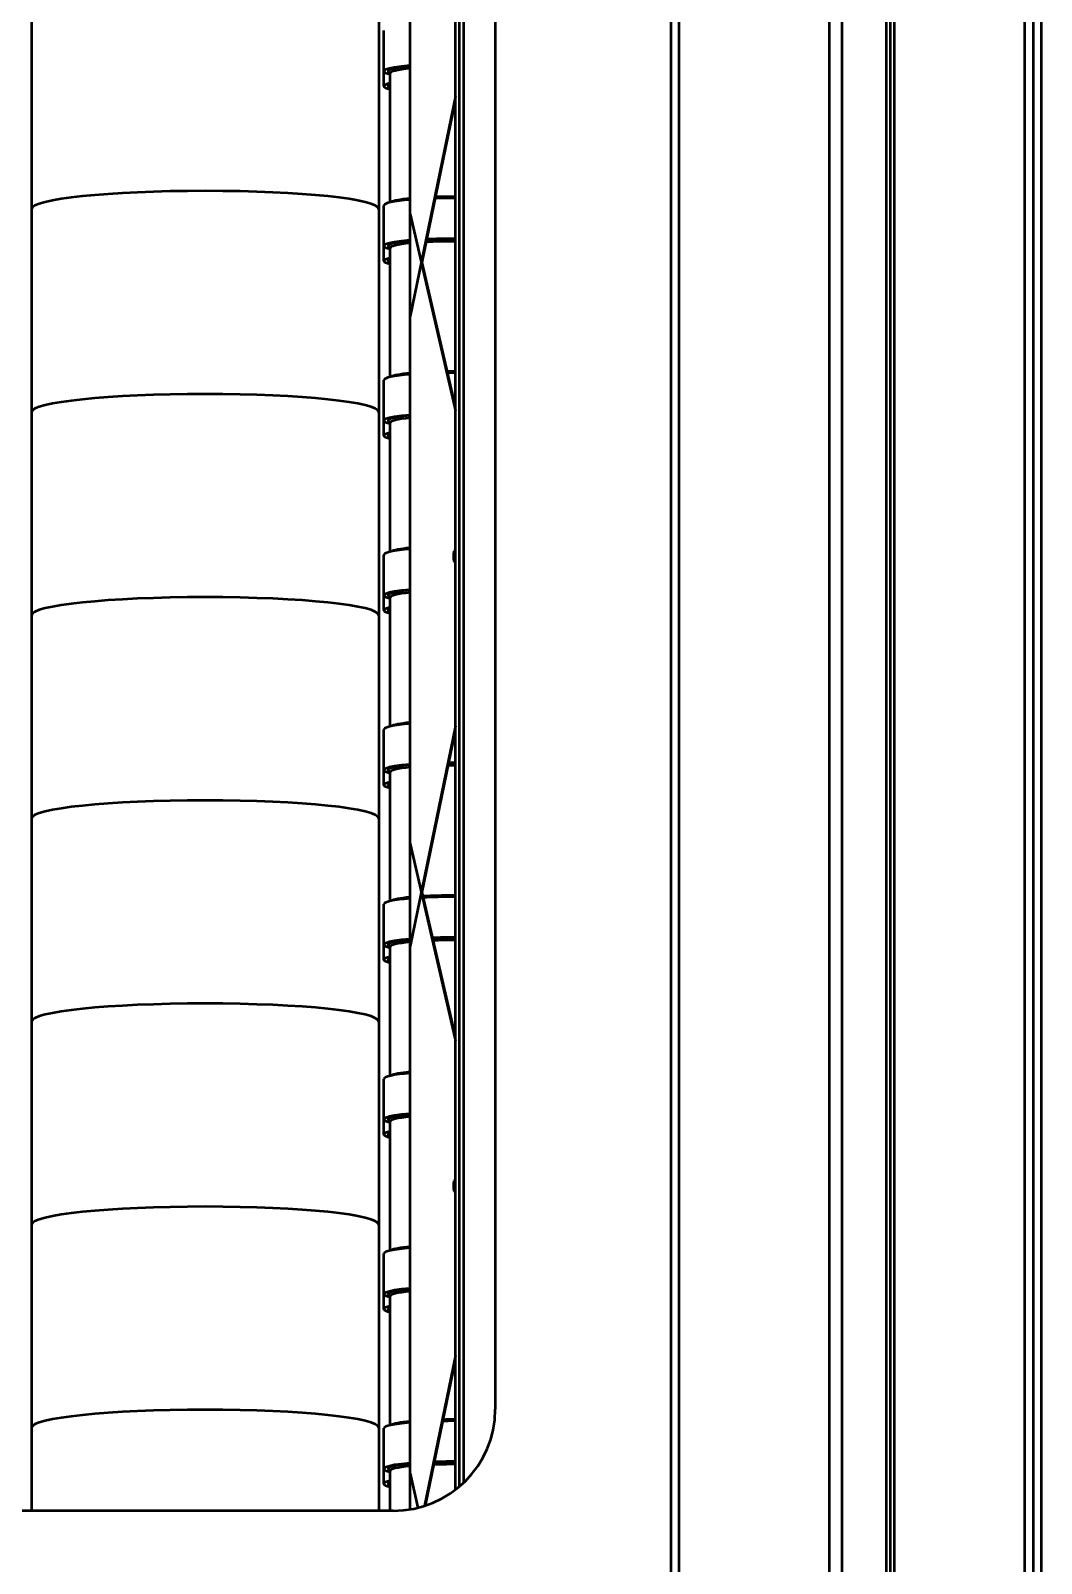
# Model space of a CAD drawing. Header units: millimetres. Extents: x 4915 to 15267, y 4787 to 10268.
# Drawn here: x 9588 to 10082, y 6570 to 7321 of the extents above; entities that cross this region are included whole.
import ezdxf

# ---------------------------------------------------------------- set-up
doc = ezdxf.new("R2010")
doc.units = ezdxf.units.MM
doc.layers.add('外形線', color=7, linetype='Continuous', lineweight=50)

msp = doc.modelspace()

# ---------------------------------------------------------------- linework, layer by layer
at = {"layer": '外形線'}
for p, q in [((9978.71, 5261.87), (9978.71, 7935.67)), ((9984.71, 7935.04), (9984.71, 5261.87)), ((10006.41, 7868.6), (10006.41, 5198.31)), ((10008.41, 7868.6), (10008.41, 5198.31)), ((10010.41, 7865.88), (10010.41, 5195.59)), ((10074.41, 5195.59), (10074.41, 7865.88)), ((10078.41, 7865.46), (10078.41, 5195.17)), ((10082.41, 7863.79), (10082.41, 5211.97)), ((9901.21, 5331.93), (9901.21, 7710.82)), ((9905.21, 5331.51), (9905.21, 7710.41)), ((9795.71, 6606.29), (9795.71, 7579.96)), ((9797.71, 6607.9), (9797.71, 7578.34)), ((9799.71, 7576.54), (9799.71, 6609.7)), ((9773.51, 7180.81), (9773.51, 7539.1)), ((9815.21, 7540.76), (9815.21, 6645.69)), ((9588.22, 7332.72), (9588.22, 7233.27)), ((9758.22, 7332.72), (9758.22, 7233.27)), ((9760.71, 7300.75), (9760.71, 7320.64)), ((9588.21, 7315.16), (9588.21, 7215.71)), ((9760.71, 7293.43), (9760.71, 7300.75)), ((9763.71, 7236.57), (9763.71, 7299.75)), ((9795.71, 7288.64), (9773.51, 7180.81)), ((9779.41, 7207.19), (9795.71, 7286.37)), ((9760.71, 7215.22), (9760.71, 7235.11)), ((9588.22, 7233.27), (9588.22, 7133.82)), ((9758.22, 7233.27), (9758.22, 7133.82)), ((9773.51, 7230.8), (9795.71, 7134.45)), ((9773.51, 6872.5), (9773.51, 7230.8)), ((9588.21, 7215.71), (9588.21, 7116.26)), ((9760.71, 7207.9), (9760.71, 7215.22)), ((9763.71, 7151.04), (9763.71, 7214.23)), ((9795.71, 7136.44), (9779.41, 7207.19)), ((9760.71, 7129.69), (9760.71, 7149.58)), ((9588.22, 7133.82), (9588.22, 7034.37)), ((9758.22, 7133.82), (9758.22, 7034.37)), ((9760.71, 7122.37), (9760.71, 7129.69)), ((9763.71, 7065.51), (9763.71, 7128.7)), ((9588.21, 7116.26), (9588.21, 7016.81)), ((9760.71, 7044.16), (9760.71, 7064.05)), ((9795.71, 7065.99), (9794.92, 7065.79)), ((9794.92, 7060.79), (9795.71, 7061)), ((9760.71, 7036.85), (9760.71, 7044.16)), ((9763.71, 6979.98), (9763.71, 7043.17)), ((9588.22, 7034.37), (9588.22, 6934.91)), ((9758.22, 7034.37), (9758.22, 6934.91)), ((9760.71, 6958.63), (9760.71, 6978.52)), ((9795.71, 6980.34), (9773.51, 6872.5)), ((9779.41, 6898.89), (9795.71, 6978.07)), ((9760.71, 6951.32), (9760.71, 6958.63)), ((9763.71, 6894.45), (9763.71, 6957.64)), ((9588.22, 6934.91), (9588.22, 6835.46)), ((9758.22, 6934.91), (9758.22, 6835.46)), ((9773.51, 6922.5), (9795.71, 6826.15)), ((9773.51, 6596.66), (9773.51, 6922.5)), ((9795.71, 6828.14), (9779.41, 6898.89)), ((9760.71, 6873.1), (9760.71, 6893)), ((9760.71, 6865.79), (9760.71, 6873.1)), ((9763.71, 6808.93), (9763.71, 6872.11)), ((9588.22, 6835.46), (9588.22, 6736.01)), ((9758.22, 6835.46), (9758.22, 6736.01)), ((9760.71, 6787.58), (9760.71, 6807.47)), ((9760.71, 6780.26), (9760.71, 6787.58)), ((9763.71, 6723.4), (9763.71, 6786.58)), ((9795.71, 6757.69), (9794.92, 6757.48)), ((9794.92, 6752.49), (9795.71, 6752.7)), ((9588.22, 6736.01), (9588.22, 6636.56)), ((9758.22, 6736.01), (9758.22, 6636.56)), ((9760.71, 6702.05), (9760.71, 6721.94)), ((9760.71, 6694.73), (9760.71, 6702.05)), ((9763.71, 6637.87), (9763.71, 6701.05)), ((9795.71, 6672.04), (9780.54, 6598.36)), ((9781.05, 6598.52), (9795.71, 6669.77)), ((9588.22, 6636.56), (9588.22, 6595.97)), ((9758.22, 6636.56), (9758.22, 6595.97)), ((9760.71, 6616.52), (9760.71, 6636.41)), ((9588.21, 6619), (9588.21, 6595.97)), ((9760.71, 6609.2), (9760.71, 6616.52)), ((9763.71, 6595.97), (9763.71, 6615.52)), ((9773.51, 6614.19), (9777.37, 6597.46)), ((9773.51, 6596.66), (9773.51, 6614.19)), ((9765.21, 6595.97), (9263.21, 6595.97))]:
    msp.add_line(p, q, dxfattribs=at).dxf.unprotected_set("ltscale", 0)
for points in [[(9763.71, 7299.75), (9763.71, 7299.78), (9763.71, 7299.81), (9763.71, 7299.83), (9763.71, 7299.86), (9763.7, 7299.88), (9763.7, 7299.9), (9763.69, 7299.92), (9763.68, 7299.95), (9763.68, 7299.96), (9763.67, 7299.98), (9763.66, 7300), (9763.65, 7300.02), (9763.65, 7300.03), (9763.64, 7300.05), (9763.63, 7300.06), (9763.63, 7300.07), (9763.62, 7300.08), (9763.61, 7300.09), (9763.61, 7300.1), (9763.6, 7300.1), (9763.6, 7300.11), (9763.6, 7300.11), (9763.59, 7300.11), (9763.59, 7300.11)], [(9763.71, 7292.44), (9763.71, 7292.46), (9763.71, 7292.49), (9763.71, 7292.52), (9763.71, 7292.54), (9763.7, 7292.56), (9763.7, 7292.59), (9763.69, 7292.61), (9763.68, 7292.63), (9763.68, 7292.65), (9763.67, 7292.67), (9763.66, 7292.68), (9763.65, 7292.7), (9763.65, 7292.71), (9763.64, 7292.73), (9763.63, 7292.74), (9763.63, 7292.75), (9763.62, 7292.76), (9763.61, 7292.77), (9763.61, 7292.78), (9763.6, 7292.79), (9763.6, 7292.79), (9763.6, 7292.79), (9763.59, 7292.8), (9763.59, 7292.8)], [(9763.71, 7214.23), (9763.71, 7214.25), (9763.71, 7214.28), (9763.71, 7214.3), (9763.71, 7214.33), (9763.7, 7214.35), (9763.7, 7214.37), (9763.69, 7214.4), (9763.68, 7214.42), (9763.68, 7214.44), (9763.67, 7214.45), (9763.66, 7214.47), (9763.65, 7214.49), (9763.65, 7214.5), (9763.64, 7214.52), (9763.63, 7214.53), (9763.63, 7214.54), (9763.62, 7214.55), (9763.61, 7214.56), (9763.61, 7214.57), (9763.6, 7214.57), (9763.6, 7214.58), (9763.6, 7214.58), (9763.59, 7214.58), (9763.59, 7214.58)], [(9763.71, 7206.91), (9763.71, 7206.94), (9763.71, 7206.96), (9763.71, 7206.99), (9763.71, 7207.01), (9763.7, 7207.03), (9763.7, 7207.06), (9763.69, 7207.08), (9763.68, 7207.1), (9763.68, 7207.12), (9763.67, 7207.14), (9763.66, 7207.15), (9763.65, 7207.17), (9763.65, 7207.19), (9763.64, 7207.2), (9763.63, 7207.21), (9763.63, 7207.22), (9763.62, 7207.23), (9763.61, 7207.24), (9763.61, 7207.25), (9763.6, 7207.26), (9763.6, 7207.26), (9763.6, 7207.27), (9763.59, 7207.27), (9763.59, 7207.27)], [(9763.71, 7128.7), (9763.71, 7128.72), (9763.71, 7128.75), (9763.71, 7128.78), (9763.71, 7128.8), (9763.7, 7128.82), (9763.7, 7128.85), (9763.69, 7128.87), (9763.68, 7128.89), (9763.68, 7128.91), (9763.67, 7128.93), (9763.66, 7128.94), (9763.65, 7128.96), (9763.65, 7128.97), (9763.64, 7128.99), (9763.63, 7129), (9763.63, 7129.01), (9763.62, 7129.02), (9763.61, 7129.03), (9763.61, 7129.04), (9763.6, 7129.04), (9763.6, 7129.05), (9763.6, 7129.05), (9763.59, 7129.06), (9763.59, 7129.06)], [(9763.71, 7121.38), (9763.71, 7121.41), (9763.71, 7121.43), (9763.71, 7121.46), (9763.71, 7121.48), (9763.7, 7121.51), (9763.7, 7121.53), (9763.69, 7121.55), (9763.68, 7121.57), (9763.68, 7121.59), (9763.67, 7121.61), (9763.66, 7121.63), (9763.65, 7121.64), (9763.65, 7121.66), (9763.64, 7121.67), (9763.63, 7121.68), (9763.63, 7121.69), (9763.62, 7121.7), (9763.61, 7121.71), (9763.61, 7121.72), (9763.6, 7121.73), (9763.6, 7121.73), (9763.6, 7121.74), (9763.59, 7121.74), (9763.59, 7121.74)], [(9795.71, 7060.56), (9795.68, 7060.58), (9795.65, 7060.59), (9795.61, 7060.6), (9795.58, 7060.62), (9795.54, 7060.63), (9795.51, 7060.64), (9795.48, 7060.65), (9795.44, 7060.66), (9795.41, 7060.67), (9795.38, 7060.68), (9795.34, 7060.69), (9795.31, 7060.7), (9795.28, 7060.71), (9795.25, 7060.72), (9795.21, 7060.73), (9795.18, 7060.74), (9795.15, 7060.75), (9795.11, 7060.75), (9795.08, 7060.76), (9795.05, 7060.77), (9795.02, 7060.77), (9794.98, 7060.78), (9794.95, 7060.79), (9794.92, 7060.79)], [(9763.71, 7043.17), (9763.71, 7043.19), (9763.71, 7043.22), (9763.71, 7043.25), (9763.71, 7043.27), (9763.7, 7043.29), (9763.7, 7043.32), (9763.69, 7043.34), (9763.68, 7043.36), (9763.68, 7043.38), (9763.67, 7043.4), (9763.66, 7043.41), (9763.65, 7043.43), (9763.65, 7043.45), (9763.64, 7043.46), (9763.63, 7043.47), (9763.63, 7043.48), (9763.62, 7043.49), (9763.61, 7043.5), (9763.61, 7043.51), (9763.6, 7043.52), (9763.6, 7043.52), (9763.6, 7043.52), (9763.59, 7043.53), (9763.59, 7043.53)], [(9763.71, 7035.85), (9763.71, 7035.88), (9763.71, 7035.9), (9763.71, 7035.93), (9763.71, 7035.95), (9763.7, 7035.98), (9763.7, 7036), (9763.69, 7036.02), (9763.68, 7036.04), (9763.68, 7036.06), (9763.67, 7036.08), (9763.66, 7036.1), (9763.65, 7036.11), (9763.65, 7036.13), (9763.64, 7036.14), (9763.63, 7036.15), (9763.63, 7036.17), (9763.62, 7036.18), (9763.61, 7036.19), (9763.61, 7036.19), (9763.6, 7036.2), (9763.6, 7036.2), (9763.6, 7036.21), (9763.59, 7036.21), (9763.59, 7036.21)], [(9763.71, 6957.64), (9763.71, 6957.67), (9763.71, 6957.69), (9763.71, 6957.72), (9763.71, 6957.74), (9763.7, 6957.77), (9763.7, 6957.79), (9763.69, 6957.81), (9763.68, 6957.83), (9763.68, 6957.85), (9763.67, 6957.87), (9763.66, 6957.89), (9763.65, 6957.9), (9763.65, 6957.92), (9763.64, 6957.93), (9763.63, 6957.94), (9763.63, 6957.95), (9763.62, 6957.96), (9763.61, 6957.97), (9763.61, 6957.98), (9763.6, 6957.99), (9763.6, 6957.99), (9763.6, 6958), (9763.59, 6958), (9763.59, 6958)], [(9763.71, 6950.32), (9763.71, 6950.35), (9763.71, 6950.38), (9763.71, 6950.4), (9763.71, 6950.42), (9763.7, 6950.45), (9763.7, 6950.47), (9763.69, 6950.49), (9763.68, 6950.51), (9763.68, 6950.53), (9763.67, 6950.55), (9763.66, 6950.57), (9763.65, 6950.58), (9763.65, 6950.6), (9763.64, 6950.61), (9763.63, 6950.63), (9763.63, 6950.64), (9763.62, 6950.65), (9763.61, 6950.66), (9763.61, 6950.66), (9763.6, 6950.67), (9763.6, 6950.67), (9763.6, 6950.68), (9763.59, 6950.68), (9763.59, 6950.68)], [(9763.71, 6872.11), (9763.71, 6872.14), (9763.71, 6872.16), (9763.71, 6872.19), (9763.71, 6872.21), (9763.7, 6872.24), (9763.7, 6872.26), (9763.69, 6872.28), (9763.68, 6872.3), (9763.68, 6872.32), (9763.67, 6872.34), (9763.66, 6872.36), (9763.65, 6872.37), (9763.65, 6872.39), (9763.64, 6872.4), (9763.63, 6872.41), (9763.63, 6872.43), (9763.62, 6872.44), (9763.61, 6872.44), (9763.61, 6872.45), (9763.6, 6872.46), (9763.6, 6872.46), (9763.6, 6872.47), (9763.59, 6872.47), (9763.59, 6872.47)], [(9763.71, 6864.79), (9763.71, 6864.82), (9763.71, 6864.85), (9763.71, 6864.87), (9763.71, 6864.9), (9763.7, 6864.92), (9763.7, 6864.94), (9763.69, 6864.96), (9763.68, 6864.98), (9763.68, 6865), (9763.67, 6865.02), (9763.66, 6865.04), (9763.65, 6865.06), (9763.65, 6865.07), (9763.64, 6865.08), (9763.63, 6865.1), (9763.63, 6865.11), (9763.62, 6865.12), (9763.61, 6865.13), (9763.61, 6865.13), (9763.6, 6865.14), (9763.6, 6865.15), (9763.6, 6865.15), (9763.59, 6865.15), (9763.59, 6865.15)], [(9763.71, 6786.58), (9763.71, 6786.61), (9763.71, 6786.63), (9763.71, 6786.66), (9763.71, 6786.68), (9763.7, 6786.71), (9763.7, 6786.73), (9763.69, 6786.75), (9763.68, 6786.77), (9763.68, 6786.79), (9763.67, 6786.81), (9763.66, 6786.83), (9763.65, 6786.84), (9763.65, 6786.86), (9763.64, 6786.87), (9763.63, 6786.88), (9763.63, 6786.9), (9763.62, 6786.91), (9763.61, 6786.92), (9763.61, 6786.92), (9763.6, 6786.93), (9763.6, 6786.93), (9763.6, 6786.94), (9763.59, 6786.94), (9763.59, 6786.94)], [(9763.71, 6779.26), (9763.71, 6779.29), (9763.71, 6779.32), (9763.71, 6779.34), (9763.71, 6779.37), (9763.7, 6779.39), (9763.7, 6779.41), (9763.69, 6779.43), (9763.68, 6779.46), (9763.68, 6779.47), (9763.67, 6779.49), (9763.66, 6779.51), (9763.65, 6779.53), (9763.65, 6779.54), (9763.64, 6779.56), (9763.63, 6779.57), (9763.63, 6779.58), (9763.62, 6779.59), (9763.61, 6779.6), (9763.61, 6779.61), (9763.6, 6779.61), (9763.6, 6779.62), (9763.6, 6779.62), (9763.59, 6779.62), (9763.59, 6779.62)], [(9795.71, 6752.26), (9795.68, 6752.27), (9795.65, 6752.29), (9795.61, 6752.3), (9795.58, 6752.31), (9795.54, 6752.33), (9795.51, 6752.34), (9795.48, 6752.35), (9795.44, 6752.36), (9795.41, 6752.37), (9795.38, 6752.38), (9795.34, 6752.39), (9795.31, 6752.4), (9795.28, 6752.41), (9795.25, 6752.42), (9795.21, 6752.43), (9795.18, 6752.44), (9795.15, 6752.44), (9795.11, 6752.45), (9795.08, 6752.46), (9795.05, 6752.47), (9795.02, 6752.47), (9794.98, 6752.48), (9794.95, 6752.48), (9794.92, 6752.49)], [(9763.71, 6701.05), (9763.71, 6701.08), (9763.71, 6701.11), (9763.71, 6701.13), (9763.71, 6701.16), (9763.7, 6701.18), (9763.7, 6701.2), (9763.69, 6701.22), (9763.68, 6701.24), (9763.68, 6701.26), (9763.67, 6701.28), (9763.66, 6701.3), (9763.65, 6701.31), (9763.65, 6701.33), (9763.64, 6701.34), (9763.63, 6701.36), (9763.63, 6701.37), (9763.62, 6701.38), (9763.61, 6701.39), (9763.61, 6701.39), (9763.6, 6701.4), (9763.6, 6701.41), (9763.6, 6701.41), (9763.59, 6701.41), (9763.59, 6701.41)], [(9763.71, 6693.74), (9763.71, 6693.76), (9763.71, 6693.79), (9763.71, 6693.81), (9763.71, 6693.84), (9763.7, 6693.86), (9763.7, 6693.88), (9763.69, 6693.91), (9763.68, 6693.93), (9763.68, 6693.95), (9763.67, 6693.96), (9763.66, 6693.98), (9763.65, 6694), (9763.65, 6694.01), (9763.64, 6694.03), (9763.63, 6694.04), (9763.63, 6694.05), (9763.62, 6694.06), (9763.61, 6694.07), (9763.61, 6694.08), (9763.6, 6694.08), (9763.6, 6694.09), (9763.6, 6694.09), (9763.59, 6694.09), (9763.59, 6694.09)], [(9763.71, 6615.52), (9763.71, 6615.55), (9763.71, 6615.58), (9763.71, 6615.6), (9763.71, 6615.63), (9763.7, 6615.65), (9763.7, 6615.67), (9763.69, 6615.69), (9763.68, 6615.71), (9763.68, 6615.73), (9763.67, 6615.75), (9763.66, 6615.77), (9763.65, 6615.79), (9763.65, 6615.8), (9763.64, 6615.81), (9763.63, 6615.83), (9763.63, 6615.84), (9763.62, 6615.85), (9763.61, 6615.86), (9763.61, 6615.87), (9763.6, 6615.87), (9763.6, 6615.88), (9763.6, 6615.88), (9763.59, 6615.88), (9763.59, 6615.88)], [(9763.71, 6608.21), (9763.71, 6608.23), (9763.71, 6608.26), (9763.71, 6608.29), (9763.71, 6608.31), (9763.7, 6608.33), (9763.7, 6608.36), (9763.69, 6608.38), (9763.68, 6608.4), (9763.68, 6608.42), (9763.67, 6608.44), (9763.66, 6608.45), (9763.65, 6608.47), (9763.65, 6608.48), (9763.64, 6608.5), (9763.63, 6608.51), (9763.63, 6608.52), (9763.62, 6608.53), (9763.61, 6608.54), (9763.61, 6608.55), (9763.6, 6608.55), (9763.6, 6608.56), (9763.6, 6608.56), (9763.59, 6608.57), (9763.59, 6608.57)]]:
    msp.add_lwpolyline(points, dxfattribs=at).dxf.unprotected_set("ltscale", 0)
for centre, major_axis, ratio, start_param, end_param in [((9673.21, 7315.16), (-85, 0), 0.104528, 6.27156, 6.283185), ((9794.71, 7300.75), (-34, 0), 0.104528, 5.38572, 6.706421), ((9794.71, 7300.75), (-32, 0), 0.104528, 5.436631, 6.530775), ((9794.71, 7299.75), (-31, 0), 0.104528, 5.46554, 6.283185), ((9794.71, 7293.43), (-34, 0), 0.104528, 5.859949, 6.706421), ((9794.71, 7293.43), (-32, 0), 0.104528, 6.03253, 6.530775), ((9673.22, 7233.27), (-85, 0), 0.104528, 3.141593, 6.283185), ((9673.22, 7233.27), (-85, 0), 0.104528, 3.141593, 6.283185), ((9794.71, 7235.11), (-34, 0), 0.104528, 5.38572, 6.283185), ((9794.71, 7236.1), (-31, 0), 0.104528, 5.46554, 6.105134), ((9794.71, 7235.11), (34, 0), 0.104528, 1.570796, 1.834046), ((9794.71, 7236.1), (-31, 0), 0.104528, 4.712389, 4.997156), ((9794.71, 7236.1), (-31, 0), 0.104528, 4.680125, 4.712389), ((9794.71, 7235.11), (34, 0), 0.104528, 1.54138, 1.570796), ((9794.71, 7215.22), (34, 0), 0.104528, 1.570796, 1.962272), ((9794.71, 7215.22), (34, 0), 0.104528, 1.54138, 1.570796), ((9673.21, 7215.71), (-85, 0), 0.104528, 6.27156, 6.283185), ((9673.21, 7215.71), (-85, 0), 0.104528, 6.27156, 6.283185), ((9794.71, 7215.22), (-34, 0), 0.104528, 5.38572, 6.706421), ((9794.71, 7215.22), (-32, 0), 0.104528, 5.436631, 6.530775), ((9794.71, 7214.23), (-31, 0), 0.104528, 5.46554, 6.283185), ((9794.71, 7214.23), (31, 0), 0.104528, 1.570796, 2.012461), ((9794.71, 7215.22), (-32, 0), 0.104528, 4.712389, 5.131422), ((9794.71, 7215.22), (-32, 0), 0.104528, 4.681134, 4.712389), ((9794.71, 7214.23), (31, 0), 0.104528, 1.538533, 1.570796), ((9794.71, 7207.9), (-34, 0), 0.104528, 5.859949, 6.706421), ((9794.71, 7207.9), (-32, 0), 0.104528, 6.03253, 6.530775), ((9794.71, 7149.58), (-34, 0), 0.104528, 5.38572, 6.283185), ((9794.71, 7150.58), (-31, 0), 0.104528, 5.46554, 6.105134), ((9794.71, 7150.58), (-31, 0), 0.104528, 4.712389, 4.80933), ((9794.71, 7149.58), (34, 0), 0.104528, 1.570796, 1.654547), ((9794.71, 7150.58), (-31, 0), 0.104528, 4.680125, 4.712389), ((9794.71, 7149.58), (34, 0), 0.104528, 1.54138, 1.570796), ((9673.22, 7133.82), (-85, 0), 0.104528, 3.141593, 6.283185), ((9673.22, 7133.82), (-85, 0), 0.104528, 3.141593, 6.283185), ((9794.71, 7129.69), (-34, 0), 0.104528, 5.38572, 6.706421), ((9794.71, 7129.69), (-32, 0), 0.104528, 5.436631, 6.530775), ((9794.71, 7128.7), (-31, 0), 0.104528, 5.46554, 6.283185), ((9794.71, 7122.37), (-34, 0), 0.104528, 5.859949, 6.706421), ((9794.71, 7122.37), (-32, 0), 0.104528, 6.03253, 6.530775), ((9673.21, 7116.26), (-85, 0), 0.104528, 6.27156, 6.283185), ((9673.21, 7116.26), (-85, 0), 0.104528, 6.27156, 6.283185), ((9794.71, 7064.05), (-34, 0), 0.104528, 5.38572, 6.283185), ((9794.71, 7065.05), (-31, 0), 0.104528, 5.46554, 6.105134), ((9815.42, 7062.42), (5.57, -21.54), 0.922105, 4.325779, 4.55192), ((9794.71, 7044.16), (-34, 0), 0.104528, 5.38572, 6.706421), ((9794.71, 7044.16), (-32, 0), 0.104528, 5.436631, 6.530775), ((9673.22, 7034.37), (-85, 0), 0.104528, 3.141593, 6.283185), ((9673.22, 7034.37), (-85, 0), 0.104528, 3.141593, 6.283185), ((9794.71, 7043.17), (-31, 0), 0.104528, 5.46554, 6.283185), ((9794.71, 7036.85), (-34, 0), 0.104528, 5.859949, 6.706421), ((9794.71, 7036.85), (-32, 0), 0.104528, 6.03253, 6.530775), ((9673.21, 7016.81), (-85, 0), 0.104528, 6.27156, 6.294811), ((9794.71, 6978.52), (-34, 0), 0.104528, 5.38572, 6.283185), ((9794.71, 6979.52), (-31, 0), 0.104528, 5.46554, 6.105134), ((9794.71, 6958.63), (-34, 0), 0.104528, 5.38572, 6.706421), ((9794.71, 6958.63), (-32, 0), 0.104528, 5.436631, 6.530775), ((9794.71, 6957.64), (-31, 0), 0.104528, 5.46554, 6.283185), ((9794.71, 6957.64), (31, 0), 0.104528, 1.570796, 1.652874), ((9794.71, 6958.63), (-32, 0), 0.104528, 4.712389, 4.784791), ((9794.71, 6958.63), (34, 0), 0.104528, 1.570796, 1.637659), ((9794.71, 6958.63), (34, 0), 0.104528, 1.54138, 1.570796), ((9794.71, 6958.63), (-32, 0), 0.104528, 4.681134, 4.712389), ((9794.71, 6957.64), (31, 0), 0.104528, 1.538533, 1.570796), ((9794.71, 6951.32), (-34, 0), 0.104528, 5.859949, 6.706421), ((9794.71, 6951.32), (-32, 0), 0.104528, 6.03253, 6.530775), ((9673.22, 6934.91), (-85, 0), 0.104528, 3.141593, 6.283185), ((9673.22, 6934.91), (-85, 0), 0.104528, 3.141593, 6.283185), ((9794.71, 6893.99), (-31, 0), 0.104528, 5.46554, 6.105134), ((9794.71, 6893.99), (-31, 0), 0.104528, 4.712389, 5.211206), ((9794.71, 6893), (34, 0), 0.104528, 1.570796, 2.017367), ((9794.71, 6893.99), (-31, 0), 0.104528, 4.680125, 4.712389), ((9794.71, 6893), (34, 0), 0.104528, 1.54138, 1.570796), ((9794.71, 6893), (-34, 0), 0.104528, 5.38572, 6.283185), ((9794.71, 6873.1), (-34, 0), 0.104528, 5.38572, 6.706421), ((9794.71, 6873.1), (-32, 0), 0.104528, 5.436631, 6.530775), ((9794.71, 6872.11), (-31, 0), 0.104528, 5.46554, 6.283185), ((9794.71, 6873.1), (34, 0), 0.104528, 1.570796, 1.873742), ((9794.71, 6873.1), (-32, 0), 0.104528, 4.712389, 5.033277), ((9794.71, 6872.11), (31, 0), 0.104528, 1.570796, 1.893822), ((9794.71, 6873.1), (34, 0), 0.104528, 1.54138, 1.570796), ((9794.71, 6873.1), (-32, 0), 0.104528, 4.681134, 4.712389), ((9794.71, 6872.11), (31, 0), 0.104528, 1.538533, 1.570796), ((9794.71, 6865.79), (-34, 0), 0.104528, 5.859949, 6.706421), ((9794.71, 6865.79), (-32, 0), 0.104528, 6.03253, 6.530775), ((9673.22, 6835.46), (-85, 0), 0.104528, 3.141593, 6.283185), ((9673.22, 6835.46), (-85, 0), 0.104528, 3.141593, 6.283185), ((9794.71, 6807.47), (-34, 0), 0.104528, 5.38572, 6.283185), ((9794.71, 6808.46), (-31, 0), 0.104528, 5.46554, 6.105134), ((9794.71, 6787.58), (-34, 0), 0.104528, 5.38572, 6.706421), ((9794.71, 6787.58), (-32, 0), 0.104528, 5.436631, 6.530775), ((9794.71, 6786.58), (-31, 0), 0.104528, 5.46554, 6.283185), ((9794.71, 6780.26), (-34, 0), 0.104528, 5.859949, 6.706421), ((9794.71, 6780.26), (-32, 0), 0.104528, 6.03253, 6.530775), ((9815.42, 6754.12), (5.57, -21.54), 0.922105, 4.325779, 4.55192), ((9673.22, 6736.01), (-85, 0), 0.104528, 3.141593, 6.283185), ((9673.22, 6736.01), (-85, 0), 0.104528, 3.141593, 6.283185), ((9794.71, 6721.94), (-34, 0), 0.104528, 5.38572, 6.283185), ((9794.71, 6722.93), (-31, 0), 0.104528, 5.46554, 6.105134), ((9794.71, 6702.05), (-34, 0), 0.104528, 5.38572, 6.706421), ((9794.71, 6702.05), (-32, 0), 0.104528, 5.436631, 6.530775), ((9794.71, 6701.05), (-31, 0), 0.104528, 5.46554, 6.283185), ((9794.71, 6694.73), (-34, 0), 0.104528, 5.859949, 6.706421), ((9794.71, 6694.73), (-32, 0), 0.104528, 6.03253, 6.530775), ((9673.22, 6636.56), (-85, 0), 0.104528, 3.141593, 6.283185), ((9673.22, 6636.56), (-85, 0), 0.104528, 3.141593, 6.283185), ((9765.21, 6645.69), (50, 0), 0.994522, 4.712389, 6.283185), ((9794.71, 6636.41), (-34, 0), 0.104528, 5.38572, 6.283185), ((9794.71, 6637.4), (-31, 0), 0.104528, 5.46554, 6.105134), ((9794.71, 6636.41), (34, 0), 0.104528, 1.570796, 1.722705), ((9794.71, 6637.4), (-31, 0), 0.104528, 4.712389, 4.874556), ((9794.71, 6637.4), (-31, 0), 0.104528, 4.680125, 4.712389), ((9794.71, 6636.41), (34, 0), 0.104528, 1.54138, 1.570796), ((9673.21, 6619), (-85, 0), 0.104528, 6.27156, 6.283185), ((9794.71, 6616.52), (-34, 0), 0.104528, 5.38572, 6.706421), ((9794.71, 6616.52), (-32, 0), 0.104528, 5.436631, 6.530775), ((9794.71, 6615.52), (31, 0), 0.104528, 1.570796, 1.883393), ((9794.71, 6616.52), (-32, 0), 0.104528, 4.712389, 5.007419), ((9794.71, 6616.52), (34, 0), 0.104528, 1.570796, 1.846617), ((9794.71, 6616.52), (34, 0), 0.104528, 1.54138, 1.570796), ((9794.71, 6616.52), (-32, 0), 0.104528, 4.681134, 4.712389), ((9794.71, 6615.52), (31, 0), 0.104528, 1.538533, 1.570796), ((9794.71, 6615.52), (-31, 0), 0.104528, 5.46554, 6.283185), ((9794.71, 6609.2), (-34, 0), 0.104528, 5.859949, 6.706421), ((9794.71, 6609.2), (-32, 0), 0.104528, 6.03253, 6.530775)]:
    msp.add_ellipse(centre, major_axis=major_axis, ratio=ratio, start_param=start_param, end_param=end_param, dxfattribs=at).dxf.unprotected_set("ltscale", 0)

doc.saveas('drawing.dxf')
